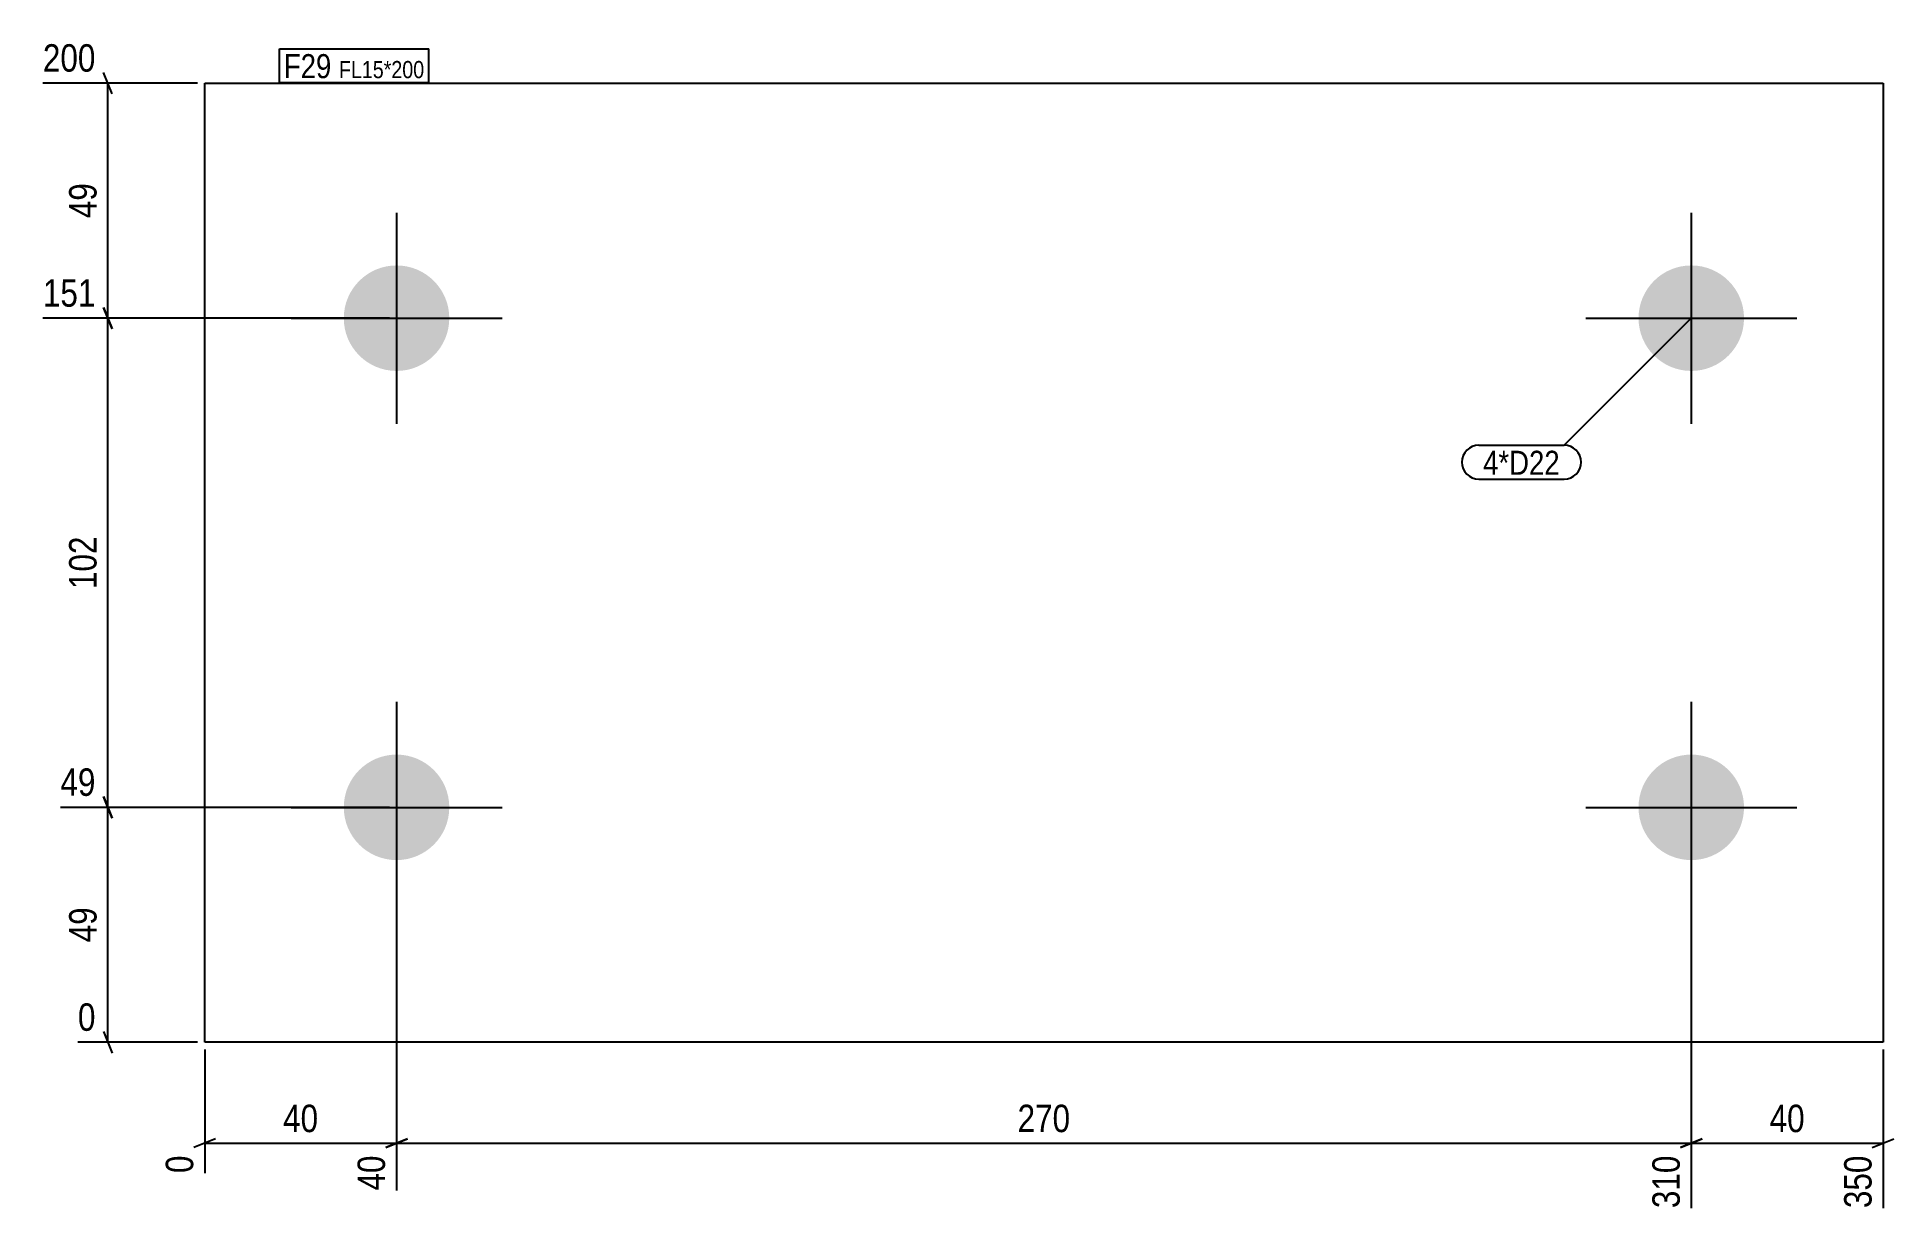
# Model space of a CAD drawing. Header units: millimetres. Extents: x 3 to 390, y 3 to 249.
import ezdxf

# ---------------------------------------------------------------- set-up
doc = ezdxf.new("R2010")
doc.units = ezdxf.units.MM
for name, color, linetype in [('MÅLSÆTNING', 7, 'Continuous'), ('STÅL', 7, 'Continuous'), ('TEKST', 7, 'Continuous')]:
    doc.layers.add(name, color=color, linetype=linetype)
doc.styles.add('Arial Narrow', font='ARIALN.TTF', dxfattribs={"height": 0.2})

msp = doc.modelspace()

# ---------------------------------------------------------------- hatches: boundary and pattern name
at = {"layer": 'STÅL', "linetype": 'Continuous'}
for points in [[(78.25, 201.07, -1), (78.25, 179.07, -1)], [(348.25, 201.07, -1), (348.25, 179.07, -1)], [(78.25, 99.07, -1), (78.25, 77.07, -1)], [(348.25, 99.07, -1), (348.25, 77.07, -1)]]:
    msp.add_hatch(color=3, dxfattribs=at).paths.add_polyline_path(points)

# ---------------------------------------------------------------- linework, layer by layer
at = {"layer": 'MÅLSÆTNING', "color": 7, "linetype": 'Continuous'}
for p, q in [((18.92, 236.82), (17.12, 241.32)), ((36.75, 239.07), (4.5, 239.07)), ((18.02, 190.07), (18.02, 239.07)), ((76.75, 190.07), (4.5, 190.07)), ((76.75, 190.07), (4.5, 190.07)), ((17.12, 192.32), (18.92, 187.82)), ((18.92, 187.82), (17.12, 192.32)), ((18.92, 85.82), (17.12, 90.32)), ((76.75, 88.07), (8.16, 88.07)), ((18.02, 39.07), (18.02, 88.07)), ((78.25, 86.57), (78.25, 8.16)), ((78.25, 86.57), (78.25, 8.16)), ((348.25, 86.57), (348.25, 4.5)), ((348.25, 86.57), (348.25, 4.5)), ((36.75, 39.07), (11.81, 39.07)), ((17.12, 41.32), (18.92, 36.82)), ((38.25, 37.57), (38.25, 11.81)), ((388.25, 37.57), (388.25, 4.5)), ((40.5, 18.92), (36, 17.12)), ((38.25, 18.02), (78.25, 18.02)), ((80.5, 18.92), (76, 17.12)), ((76, 17.12), (80.5, 18.92)), ((78.25, 18.02), (348.25, 18.02)), ((350.5, 18.92), (346, 17.12)), ((346, 17.12), (350.5, 18.92)), ((348.25, 18.02), (388.25, 18.02)), ((386, 17.12), (390.5, 18.92))]:
    msp.add_line(p, q, dxfattribs=at)
at = {"layer": 'STÅL', "color": 2, "linetype": 'Continuous'}
for p, q in [((38.25, 39.07), (38.25, 239.07)), ((38.25, 239.07), (388.25, 239.07)), ((388.25, 239.07), (388.25, 39.07)), ((388.25, 39.07), (38.25, 39.07))]:
    msp.add_line(p, q, dxfattribs=at)
at = {"layer": 'STÅL', "color": 3, "linetype": 'Continuous'}
for p, q in [((78.25, 212.07), (78.25, 168.07)), ((348.25, 212.07), (348.25, 168.07)), ((56.25, 190.07), (100.25, 190.07)), ((326.25, 190.07), (370.25, 190.07)), ((78.25, 110.07), (78.25, 66.07)), ((348.25, 110.07), (348.25, 66.07)), ((56.25, 88.07), (100.25, 88.07)), ((326.25, 88.07), (370.25, 88.07))]:
    msp.add_line(p, q, dxfattribs=at)

# ---------------------------------------------------------------- wipeouts: each hides what was drawn before it
at = {"color": 0}
msp.add_wipeout([(320.83, 157.41), (320.83, 162.66), (304.84, 162.66), (304.84, 157.41)], dxfattribs=at).dxf.layer = 'TEKST'

# ---------------------------------------------------------------- next in the draw order: wipeouts: each hides what was drawn before it
at = {"color": 0, "linetype": 'Continuous'}
for points in [[(16.67, 240.27), (16.67, 248.67), (3.3, 248.67), (3.3, 240.27)], [(16.67, 89.27), (16.67, 97.67), (6.96, 97.67), (6.96, 89.27)], [(16.67, 40.27), (16.67, 48.67), (10.61, 48.67), (10.61, 40.27)], [(37.05, 16.67), (28.65, 16.67), (28.65, 10.61), (37.05, 10.61)], [(77.05, 16.67), (68.65, 16.67), (68.65, 6.96), (77.05, 6.96)], [(347.05, 16.67), (338.65, 16.67), (338.65, 3.3), (347.05, 3.3)], [(387.05, 16.67), (378.65, 16.67), (378.65, 3.3), (387.05, 3.3)]]:
    msp.add_wipeout(points, dxfattribs=at).dxf.layer = 'MÅLSÆTNING'
at = {"color": 0}
for points, layer in [([(16.89, 219.43), (8.49, 219.43), (8.49, 209.72), (16.89, 209.72)], 'MÅLSÆTNING'), ([(16.89, 68.43), (8.49, 68.43), (8.49, 58.72), (16.89, 58.72)], 'MÅLSÆTNING'), ([(63.1, 19.14), (63.1, 27.54), (53.39, 27.54), (53.39, 19.14)], 'MÅLSÆTNING'), ([(219.93, 19.14), (219.93, 27.54), (206.56, 27.54), (206.56, 19.14)], 'MÅLSÆTNING'), ([(373.1, 19.14), (373.1, 27.54), (363.39, 27.54), (363.39, 19.14)], 'MÅLSÆTNING'), ([(64.66, 240.12), (64.66, 245.37), (54.75, 245.37), (54.75, 240.12)], 'TEKST'), ([(320.83, 157.41), (320.83, 162.66), (304.84, 162.66), (304.84, 157.41)], 'TEKST')]:
    msp.add_wipeout(points, dxfattribs=at).dxf.layer = layer

# ---------------------------------------------------------------- next in the draw order: linework, layer by layer
at = {"layer": 'MÅLSÆTNING', "color": 7, "linetype": 'Continuous'}
for p, q in [((18.02, 88.07), (18.02, 190.07)), ((17.12, 90.32), (18.92, 85.82)), ((76.75, 88.07), (8.16, 88.07))]:
    msp.add_line(p, q, dxfattribs=at)
at = {"layer": 'TEKST', "color": 7, "linetype": 'Continuous'}
for p, q in [((348.25, 190.07), (321.73, 163.56)), ((303.94, 163.56), (321.73, 163.56)), ((303.94, 156.51), (321.73, 156.51))]:
    msp.add_line(p, q, dxfattribs=at)
for centre, start, end in [((303.94, 160.03), 90, 270), ((321.73, 160.03), 270, 90)]:
    msp.add_arc(centre, 3.53, start, end, dxfattribs=at)

# ---------------------------------------------------------------- next in the draw order: texts
at = {"layer": 'MÅLSÆTNING', "color": 3, "linetype": 'Continuous', "style": 'Arial Narrow'}
for s, height, p in [('200', 5.727, (4.5, 241.47)), ('49', 5.727, (8.16, 90.47)), ('0', 5.73, (11.81, 41.47))]:
    msp.add_text(s, height=height, dxfattribs=at).set_placement(p)
at = {"layer": 'MÅLSÆTNING', "color": 3, "style": 'Arial Narrow'}
for p in [(15.69, 210.92), (15.69, 59.92)]:
    msp.add_text('49', height=5.727, rotation=90.0002, dxfattribs=at).set_placement(p)
for s, p in [('40', (54.59, 20.34)), ('270', (207.76, 20.34)), ('40', (364.59, 20.34))]:
    msp.add_text(s, height=5.727, dxfattribs=at).set_placement(p)
at = {"layer": 'MÅLSÆTNING', "color": 3, "linetype": 'Continuous', "style": 'Arial Narrow'}
for s, height, p in [('0', 5.73, (35.85, 11.81)), ('40', 5.727, (75.85, 8.16)), ('310', 5.727, (345.85, 4.5)), ('350', 5.727, (385.85, 4.5))]:
    msp.add_text(s, height=height, rotation=90.0002, dxfattribs=at).set_placement(p)
at = {"layer": 'TEKST', "color": 3, "style": 'Arial Narrow'}
msp.add_text('4*D22', height=5.011, dxfattribs=at).set_placement((304.84, 157.41))

# ---------------------------------------------------------------- next in the draw order: wipeouts: each hides what was drawn before it
at = {"color": 0}
msp.add_wipeout([(64.66, 240.12), (64.66, 245.37), (54.75, 245.37), (54.75, 240.12)], dxfattribs=at).dxf.layer = 'TEKST'

# ---------------------------------------------------------------- next in the draw order: linework, layer by layer
at = {"layer": 'TEKST', "color": 7, "linetype": 'Continuous'}
for p, q in [((53.85, 246.27), (84.95, 246.27)), ((53.85, 239.22), (53.85, 246.27))]:
    msp.add_line(p, q, dxfattribs=at)

# ---------------------------------------------------------------- next in the draw order: wipeouts: each hides what was drawn before it
at = {"color": 0, "linetype": 'Continuous'}
msp.add_wipeout([(16.67, 191.27), (16.67, 199.67), (3.3, 199.67), (3.3, 191.27)], dxfattribs=at).dxf.layer = 'MÅLSÆTNING'
at = {"color": 0}
for points, layer in [([(16.89, 145.76), (8.49, 145.76), (8.49, 132.39), (16.89, 132.39)], 'MÅLSÆTNING'), ([(84.05, 240.12), (84.05, 243.87), (66.23, 243.87), (66.23, 240.12)], 'TEKST')]:
    msp.add_wipeout(points, dxfattribs=at).dxf.layer = layer

# ---------------------------------------------------------------- next in the draw order: texts
at = {"layer": 'MÅLSÆTNING', "color": 3, "linetype": 'Continuous', "style": 'Arial Narrow'}
msp.add_text('151', height=5.727, dxfattribs=at).set_placement((4.5, 192.47))
at = {"layer": 'MÅLSÆTNING', "color": 3, "style": 'Arial Narrow'}
msp.add_text('102', height=5.727, rotation=90.0002, dxfattribs=at).set_placement((15.69, 133.59))

# ---------------------------------------------------------------- next in the draw order: wipeouts: each hides what was drawn before it
at = {"color": 0}
msp.add_wipeout([(84.05, 240.12), (84.05, 243.87), (66.23, 243.87), (66.23, 240.12)], dxfattribs=at).dxf.layer = 'TEKST'

# ---------------------------------------------------------------- next in the draw order: linework, layer by layer
at = {"layer": 'TEKST', "color": 7, "linetype": 'Continuous'}
for p, q in [((84.95, 239.22), (84.95, 246.27)), ((53.85, 239.22), (84.95, 239.22))]:
    msp.add_line(p, q, dxfattribs=at)

# ---------------------------------------------------------------- next in the draw order: texts
at = {"layer": 'TEKST', "color": 3, "style": 'Arial Narrow'}
for s, height, p in [('F29', 5.011, (54.75, 240.12)), ('FL15*200', 3.579, (66.23, 240.12))]:
    msp.add_text(s, height=height, dxfattribs=at).set_placement(p)

doc.saveas('drawing.dxf')
